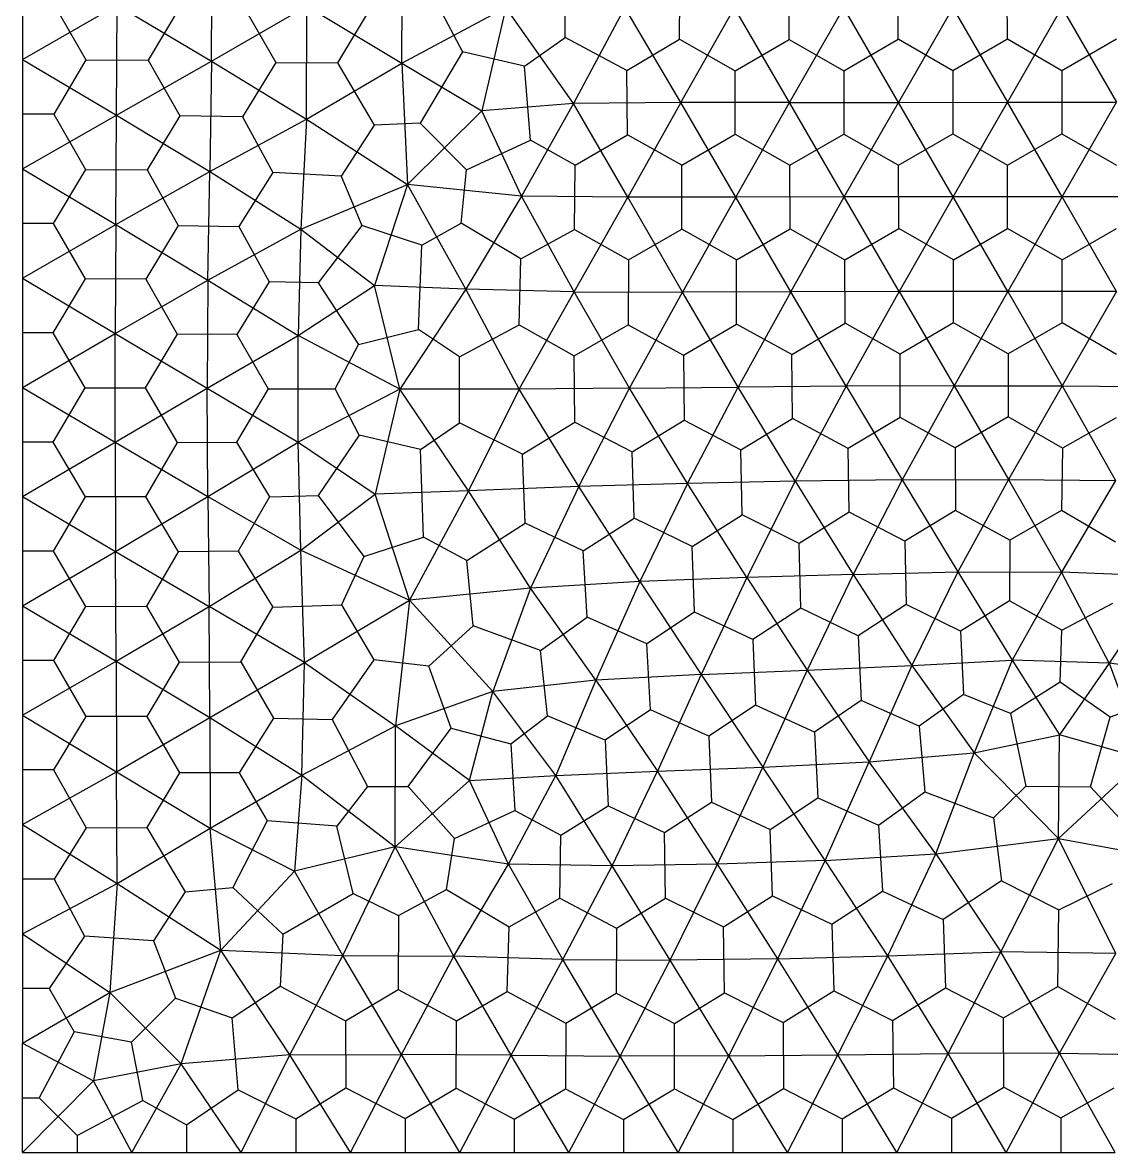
# Model space of a CAD drawing. Header units: metres. Extents: x 0 to 1, y 0 to 1.
# Drawn here: x 0 to 0.498, y 0 to 0.517 of the extents above; entities that cross this region are included whole.
import ezdxf

# ---------------------------------------------------------------- set-up
doc = ezdxf.new("R2010")
doc.units = ezdxf.units.M

msp = doc.modelspace()

# ---------------------------------------------------------------- linework, layer by layer
at = {"layer": 'boundary'}
for p, q in [((0, 0.55), (0, 0.5)), ((0, 0.5), (0, 0.45)), ((0, 0.45), (0, 0.4)), ((0, 0.4), (0, 0.35)), ((0, 0.35), (0, 0.3)), ((0, 0.3), (0, 0.25)), ((0, 0.25), (0, 0.2)), ((0, 0.2), (0, 0.15)), ((0, 0.15), (0, 0.1)), ((0, 0.1), (0, 0.05)), ((0, 0), (0, 0.05)), ((0, 0), (0.05, 0)), ((0.05, 0), (0.1, 0)), ((0.1, 0), (0.15, 0)), ((0.15, 0), (0.2, 0)), ((0.2, 0), (0.25, 0)), ((0.25, 0), (0.3, 0)), ((0.3, 0), (0.35, 0)), ((0.35, 0), (0.4, 0)), ((0.4, 0), (0.45, 0)), ((0.45, 0), (0.5, 0))]:
    msp.add_line(p, q, dxfattribs=at)
at = {"layer": 'delaunay'}
for p, q in [((0.08645, 0.499275), (0.086776, 0.550082)), ((0.173465, 0.498385), (0.173794, 0.549718)), ((0, 0.5), (0.043271, 0.524876)), ((0.043025, 0.474594), (0.043271, 0.524876)), ((0.043271, 0.524876), (0.08645, 0.499275)), ((0.08645, 0.499275), (0.13013, 0.524401)), ((0.12984, 0.472701), (0.13013, 0.524401)), ((0.13013, 0.524401), (0.173465, 0.498385)), ((0.173465, 0.498385), (0.221049, 0.52386)), ((0.221049, 0.52386), (0.210159, 0.476529)), ((0.252127, 0.479868), (0.221049, 0.52386)), ((0.275519, 0.52372), (0.252127, 0.479868)), ((0.301193, 0.480305), (0.275519, 0.52372)), ((0.301193, 0.480305), (0.325815, 0.52367)), ((0.350896, 0.480366), (0.325815, 0.52367)), ((0.350896, 0.480366), (0.375708, 0.523662)), ((0.400731, 0.480392), (0.375708, 0.523662)), ((0.425615, 0.523679), (0.400731, 0.480392)), ((0.425615, 0.523679), (0.450631, 0.480422)), ((0.475557, 0.523714), (0.450631, 0.480422)), ((0.475557, 0.523714), (0.500564, 0.480453)), ((0, 0.5), (0.043025, 0.474594)), ((0.043025, 0.474594), (0.08645, 0.499275)), ((0.08645, 0.499275), (0.085695, 0.44877)), ((0.08645, 0.499275), (0.12984, 0.472701)), ((0.12984, 0.472701), (0.173465, 0.498385)), ((0.173465, 0.498385), (0.1761, 0.442776)), ((0.173465, 0.498385), (0.210159, 0.476529)), ((0.1761, 0.442776), (0.210159, 0.476529)), ((0.252127, 0.479868), (0.210159, 0.476529)), ((0.228361, 0.437531), (0.210159, 0.476529)), ((0.252127, 0.479868), (0.228361, 0.437531)), ((0.301193, 0.480305), (0.252127, 0.479868)), ((0.276952, 0.437052), (0.252127, 0.479868)), ((0.301193, 0.480305), (0.276952, 0.437052)), ((0.350896, 0.480366), (0.301193, 0.480305)), ((0.326307, 0.437047), (0.301193, 0.480305)), ((0.326307, 0.437047), (0.350896, 0.480366)), ((0.350896, 0.480366), (0.400731, 0.480392)), ((0.375975, 0.437098), (0.350896, 0.480366)), ((0.375975, 0.437098), (0.400731, 0.480392)), ((0.400731, 0.480392), (0.450631, 0.480422)), ((0.425766, 0.437144), (0.400731, 0.480392)), ((0.425766, 0.437144), (0.450631, 0.480422)), ((0.450631, 0.480422), (0.500564, 0.480453)), ((0.475623, 0.437161), (0.450631, 0.480422)), ((0.475623, 0.437161), (0.500564, 0.480453)), ((0, 0.45), (0.043025, 0.474594)), ((0.042679, 0.42453), (0.043025, 0.474594)), ((0.043025, 0.474594), (0.085695, 0.44877)), ((0.085695, 0.44877), (0.12984, 0.472701)), ((0.12984, 0.472701), (0.127257, 0.422317)), ((0.12984, 0.472701), (0.1761, 0.442776)), ((0, 0.45), (0.042679, 0.42453)), ((0.042679, 0.42453), (0.085695, 0.44877)), ((0.084797, 0.398983), (0.085695, 0.44877)), ((0.085695, 0.44877), (0.127257, 0.422317)), ((0.127257, 0.422317), (0.1761, 0.442776)), ((0.1761, 0.442776), (0.160969, 0.396645)), ((0.202881, 0.394923), (0.1761, 0.442776)), ((0.228361, 0.437531), (0.1761, 0.442776)), ((0.228361, 0.437531), (0.202881, 0.394923)), ((0.276952, 0.437052), (0.228361, 0.437531)), ((0.252402, 0.393737), (0.228361, 0.437531)), ((0.252402, 0.393737), (0.276952, 0.437052)), ((0.326307, 0.437047), (0.276952, 0.437052)), ((0.30192, 0.393611), (0.276952, 0.437052)), ((0.326307, 0.437047), (0.30192, 0.393611)), ((0.375975, 0.437098), (0.326307, 0.437047)), ((0.351478, 0.393746), (0.326307, 0.437047)), ((0.351478, 0.393746), (0.375975, 0.437098)), ((0.425766, 0.437144), (0.375975, 0.437098)), ((0.401095, 0.393877), (0.375975, 0.437098)), ((0.425766, 0.437144), (0.401095, 0.393877)), ((0.475623, 0.437161), (0.425766, 0.437144)), ((0.450768, 0.393921), (0.425766, 0.437144)), ((0.475623, 0.437161), (0.450768, 0.393921)), ((0.525531, 0.437153), (0.475623, 0.437161)), ((0.500532, 0.393847), (0.475623, 0.437161)), ((0, 0.4), (0.042679, 0.42453)), ((0.042679, 0.42453), (0.042417, 0.374702)), ((0.042679, 0.42453), (0.084797, 0.398983)), ((0.084797, 0.398983), (0.127257, 0.422317)), ((0.127257, 0.422317), (0.126051, 0.373688)), ((0.127257, 0.422317), (0.160969, 0.396645)), ((0, 0.4), (0.042417, 0.374702)), ((0.042417, 0.374702), (0.084797, 0.398983)), ((0.084797, 0.398983), (0.084453, 0.349613)), ((0.084797, 0.398983), (0.126051, 0.373688)), ((0.126051, 0.373688), (0.160969, 0.396645)), ((0.172626, 0.349139), (0.160969, 0.396645)), ((0.202881, 0.394923), (0.160969, 0.396645)), ((0.202881, 0.394923), (0.172626, 0.349139)), ((0.252402, 0.393737), (0.202881, 0.394923)), ((0.227248, 0.349226), (0.202881, 0.394923)), ((0.227248, 0.349226), (0.252402, 0.393737)), ((0.277782, 0.349652), (0.252402, 0.393737)), ((0.252402, 0.393737), (0.30192, 0.393611)), ((0.277782, 0.349652), (0.30192, 0.393611)), ((0.351478, 0.393746), (0.30192, 0.393611)), ((0.327452, 0.350156), (0.30192, 0.393611)), ((0.351478, 0.393746), (0.327452, 0.350156)), ((0.401095, 0.393877), (0.351478, 0.393746)), ((0.376882, 0.350561), (0.351478, 0.393746)), ((0.401095, 0.393877), (0.376882, 0.350561)), ((0.450768, 0.393921), (0.401095, 0.393877)), ((0.401095, 0.393877), (0.426231, 0.350777)), ((0.450768, 0.393921), (0.426231, 0.350777)), ((0.450768, 0.393921), (0.475622, 0.350698)), ((0.500532, 0.393847), (0.450768, 0.393921)), ((0.500532, 0.393847), (0.475622, 0.350698)), ((0, 0.35), (0.042417, 0.374702)), ((0.042392, 0.324919), (0.042417, 0.374702)), ((0.042417, 0.374702), (0.084453, 0.349613)), ((0.084453, 0.349613), (0.126051, 0.373688)), ((0.172626, 0.349139), (0.126051, 0.373688)), ((0.126094, 0.324966), (0.126051, 0.373688)), ((0, 0.35), (0.042392, 0.324919)), ((0.042392, 0.324919), (0.084453, 0.349613)), ((0.084724, 0.300046), (0.084453, 0.349613)), ((0.084453, 0.349613), (0.126094, 0.324966)), ((0.172626, 0.349139), (0.126094, 0.324966)), ((0.172626, 0.349139), (0.161382, 0.301123)), ((0.227248, 0.349226), (0.172626, 0.349139)), ((0.204089, 0.302623), (0.172626, 0.349139)), ((0.227248, 0.349226), (0.204089, 0.302623)), ((0.277782, 0.349652), (0.227248, 0.349226)), ((0.254502, 0.304607), (0.227248, 0.349226)), ((0.254502, 0.304607), (0.277782, 0.349652)), ((0.277782, 0.349652), (0.327452, 0.350156)), ((0.304272, 0.306031), (0.277782, 0.349652)), ((0.304272, 0.306031), (0.327452, 0.350156)), ((0.376882, 0.350561), (0.327452, 0.350156)), ((0.353525, 0.30702), (0.327452, 0.350156)), ((0.376882, 0.350561), (0.353525, 0.30702)), ((0.426231, 0.350777), (0.376882, 0.350561)), ((0.376882, 0.350561), (0.402462, 0.307699)), ((0.426231, 0.350777), (0.402462, 0.307699)), ((0.426231, 0.350777), (0.451172, 0.307913)), ((0.426231, 0.350777), (0.475622, 0.350698)), ((0.475622, 0.350698), (0.451172, 0.307913)), ((0.475622, 0.350698), (0.525263, 0.350315)), ((0.475622, 0.350698), (0.500046, 0.30735)), ((0, 0.3), (0.042392, 0.324919)), ((0.042392, 0.324919), (0.084724, 0.300046)), ((0.042392, 0.324919), (0.042572, 0.274947)), ((0.084724, 0.300046), (0.126094, 0.324966)), ((0.127266, 0.275577), (0.126094, 0.324966)), ((0.126094, 0.324966), (0.161382, 0.301123)), ((0.304272, 0.306031), (0.254502, 0.304607)), ((0.304272, 0.306031), (0.282366, 0.26119)), ((0.353525, 0.30702), (0.304272, 0.306031)), ((0.331388, 0.263035), (0.304272, 0.306031)), ((0.353525, 0.30702), (0.331388, 0.263035)), ((0.402462, 0.307699), (0.353525, 0.30702)), ((0.353525, 0.30702), (0.380008, 0.264435)), ((0.402462, 0.307699), (0.380008, 0.264435)), ((0.402462, 0.307699), (0.451172, 0.307913)), ((0.402462, 0.307699), (0.427965, 0.265536)), ((0.451172, 0.307913), (0.427965, 0.265536)), ((0.451172, 0.307913), (0.500046, 0.30735)), ((0.451172, 0.307913), (0.475348, 0.265497)), ((0.500046, 0.30735), (0.475348, 0.265497)), ((0, 0.3), (0.042572, 0.274947)), ((0.042572, 0.274947), (0.084724, 0.300046)), ((0.084724, 0.300046), (0.085361, 0.249812)), ((0.084724, 0.300046), (0.127266, 0.275577)), ((0.127266, 0.275577), (0.161382, 0.301123)), ((0.204089, 0.302623), (0.161382, 0.301123)), ((0.177061, 0.252649), (0.161382, 0.301123)), ((0.204089, 0.302623), (0.177061, 0.252649)), ((0.254502, 0.304607), (0.204089, 0.302623)), ((0.232423, 0.258136), (0.204089, 0.302623)), ((0.254502, 0.304607), (0.232423, 0.258136)), ((0.282366, 0.26119), (0.254502, 0.304607)), ((0, 0.25), (0.042572, 0.274947)), ((0.042788, 0.224685), (0.042572, 0.274947)), ((0.042572, 0.274947), (0.085361, 0.249812)), ((0.085361, 0.249812), (0.127266, 0.275577)), ((0.128964, 0.224201), (0.127266, 0.275577)), ((0.127266, 0.275577), (0.177061, 0.252649)), ((0.380008, 0.264435), (0.331388, 0.263035)), ((0.380008, 0.264435), (0.358994, 0.220612)), ((0.380008, 0.264435), (0.427965, 0.265536)), ((0.380008, 0.264435), (0.406956, 0.222799)), ((0.427965, 0.265536), (0.406956, 0.222799)), ((0.427965, 0.265536), (0.475348, 0.265497)), ((0.427965, 0.265536), (0.452786, 0.225155)), ((0.475348, 0.265497), (0.452786, 0.225155)), ((0.497252, 0.223761), (0.475348, 0.265497)), ((0.523462, 0.263434), (0.475348, 0.265497)), ((0.282366, 0.26119), (0.232423, 0.258136)), ((0.282366, 0.26119), (0.262357, 0.216046)), ((0.331388, 0.263035), (0.282366, 0.26119)), ((0.282366, 0.26119), (0.310544, 0.218637)), ((0.331388, 0.263035), (0.310544, 0.218637)), ((0.331388, 0.263035), (0.358994, 0.220612)), ((0.523462, 0.263434), (0.497252, 0.223761)), ((0.232423, 0.258136), (0.177061, 0.252649)), ((0.232423, 0.258136), (0.215096, 0.210854)), ((0.262357, 0.216046), (0.232423, 0.258136)), ((0, 0.25), (0.042788, 0.224685)), ((0.042788, 0.224685), (0.085361, 0.249812)), ((0.085653, 0.199001), (0.085361, 0.249812)), ((0.128964, 0.224201), (0.085361, 0.249812)), ((0.128964, 0.224201), (0.177061, 0.252649)), ((0.177061, 0.252649), (0.170643, 0.195094)), ((0.215096, 0.210854), (0.177061, 0.252649)), ((0, 0.2), (0.042788, 0.224685)), ((0.042788, 0.224685), (0.042965, 0.174184)), ((0.042788, 0.224685), (0.085653, 0.199001)), ((0.085653, 0.199001), (0.128964, 0.224201)), ((0.127715, 0.17254), (0.128964, 0.224201)), ((0.128964, 0.224201), (0.170643, 0.195094)), ((0.358994, 0.220612), (0.406956, 0.222799)), ((0.406956, 0.222799), (0.387447, 0.178675)), ((0.406956, 0.222799), (0.452786, 0.225155)), ((0.406956, 0.222799), (0.435488, 0.182856)), ((0.452786, 0.225155), (0.435488, 0.182856)), ((0.497252, 0.223761), (0.452786, 0.225155)), ((0.452786, 0.225155), (0.474467, 0.190996)), ((0.497252, 0.223761), (0.474467, 0.190996)), ((0.544681, 0.217689), (0.497252, 0.223761)), ((0.497252, 0.223761), (0.513284, 0.180047)), ((0.310544, 0.218637), (0.262357, 0.216046)), ((0.310544, 0.218637), (0.290503, 0.174421)), ((0.310544, 0.218637), (0.358994, 0.220612)), ((0.310544, 0.218637), (0.338705, 0.176256)), ((0.358994, 0.220612), (0.338705, 0.176256)), ((0.358994, 0.220612), (0.387447, 0.178675)), ((0.262357, 0.216046), (0.215096, 0.210854)), ((0.262357, 0.216046), (0.244046, 0.172456)), ((0.262357, 0.216046), (0.290503, 0.174421)), ((0.215096, 0.210854), (0.170643, 0.195094)), ((0.204516, 0.170071), (0.215096, 0.210854)), ((0.244046, 0.172456), (0.215096, 0.210854)), ((0, 0.2), (0.042965, 0.174184)), ((0.042965, 0.174184), (0.085653, 0.199001)), ((0.085653, 0.199001), (0.085846, 0.148334)), ((0.085653, 0.199001), (0.127715, 0.17254)), ((0.127715, 0.17254), (0.170643, 0.195094)), ((0.170531, 0.139739), (0.170643, 0.195094)), ((0.204516, 0.170071), (0.170643, 0.195094)), ((0.435488, 0.182856), (0.474467, 0.190996)), ((0.473976, 0.143682), (0.474467, 0.190996)), ((0.513284, 0.180047), (0.474467, 0.190996)), ((0.387447, 0.178675), (0.435488, 0.182856)), ((0.417909, 0.136604), (0.435488, 0.182856)), ((0.473976, 0.143682), (0.435488, 0.182856)), ((0.290503, 0.174421), (0.338705, 0.176256)), ((0.318032, 0.131914), (0.338705, 0.176256)), ((0.338705, 0.176256), (0.387447, 0.178675)), ((0.367254, 0.133544), (0.338705, 0.176256)), ((0.367254, 0.133544), (0.387447, 0.178675)), ((0.417909, 0.136604), (0.387447, 0.178675)), ((0.473976, 0.143682), (0.513284, 0.180047)), ((0, 0.15), (0.042965, 0.174184)), ((0.042965, 0.174184), (0.085846, 0.148334)), ((0.04328, 0.123029), (0.042965, 0.174184)), ((0.085846, 0.148334), (0.127715, 0.17254)), ((0.127715, 0.17254), (0.124343, 0.128636)), ((0.127715, 0.17254), (0.170531, 0.139739)), ((0.204516, 0.170071), (0.244046, 0.172456)), ((0.222272, 0.131902), (0.244046, 0.172456)), ((0.244046, 0.172456), (0.290503, 0.174421)), ((0.269749, 0.131118), (0.244046, 0.172456)), ((0.269749, 0.131118), (0.290503, 0.174421)), ((0.318032, 0.131914), (0.290503, 0.174421)), ((0.170531, 0.139739), (0.204516, 0.170071)), ((0.222272, 0.131902), (0.204516, 0.170071)), ((0, 0.15), (0.04328, 0.123029)), ((0.04328, 0.123029), (0.085846, 0.148334)), ((0.090737, 0.092584), (0.085846, 0.148334)), ((0.085846, 0.148334), (0.124343, 0.128636)), ((0.170531, 0.139739), (0.124343, 0.128636)), ((0.146497, 0.090007), (0.170531, 0.139739)), ((0.197318, 0.089818), (0.170531, 0.139739)), ((0.222272, 0.131902), (0.170531, 0.139739)), ((0.417909, 0.136604), (0.473976, 0.143682)), ((0.447639, 0.091814), (0.473976, 0.143682)), ((0.500179, 0.090936), (0.473976, 0.143682)), ((0.473976, 0.143682), (0.52922, 0.13338)), ((0.367254, 0.133544), (0.417909, 0.136604)), ((0.395863, 0.089922), (0.417909, 0.136604)), ((0.417909, 0.136604), (0.447639, 0.091814)), ((0.197318, 0.089818), (0.222272, 0.131902)), ((0.247185, 0.088179), (0.222272, 0.131902)), ((0.269749, 0.131118), (0.222272, 0.131902)), ((0.247185, 0.088179), (0.269749, 0.131118)), ((0.318032, 0.131914), (0.269749, 0.131118)), ((0.296265, 0.087938), (0.269749, 0.131118)), ((0.296265, 0.087938), (0.318032, 0.131914)), ((0.367254, 0.133544), (0.318032, 0.131914)), ((0.345653, 0.088573), (0.318032, 0.131914)), ((0.345653, 0.088573), (0.367254, 0.133544)), ((0.395863, 0.089922), (0.367254, 0.133544)), ((0.090737, 0.092584), (0.124343, 0.128636)), ((0.146497, 0.090007), (0.124343, 0.128636)), ((0, 0.1), (0.04328, 0.123029)), ((0.04328, 0.123029), (0.039887, 0.073122)), ((0.04328, 0.123029), (0.090737, 0.092584)), ((0, 0.1), (0.039887, 0.073122)), ((0.039887, 0.073122), (0.090737, 0.092584)), ((0.072597, 0.04049), (0.090737, 0.092584)), ((0.122243, 0.044622), (0.090737, 0.092584)), ((0.090737, 0.092584), (0.146497, 0.090007)), ((0.122243, 0.044622), (0.146497, 0.090007)), ((0.173333, 0.044789), (0.146497, 0.090007)), ((0.146497, 0.090007), (0.197318, 0.089818)), ((0.173333, 0.044789), (0.197318, 0.089818)), ((0.223603, 0.044448), (0.197318, 0.089818)), ((0.247185, 0.088179), (0.197318, 0.089818)), ((0.223603, 0.044448), (0.247185, 0.088179)), ((0.273423, 0.044078), (0.247185, 0.088179)), ((0.247185, 0.088179), (0.296265, 0.087938)), ((0.273423, 0.044078), (0.296265, 0.087938)), ((0.345653, 0.088573), (0.296265, 0.087938)), ((0.323121, 0.044138), (0.296265, 0.087938)), ((0.323121, 0.044138), (0.345653, 0.088573)), ((0.345653, 0.088573), (0.395863, 0.089922)), ((0.373064, 0.044565), (0.345653, 0.088573)), ((0.373064, 0.044565), (0.395863, 0.089922)), ((0.395863, 0.089922), (0.447639, 0.091814)), ((0.423515, 0.045191), (0.395863, 0.089922)), ((0.423515, 0.045191), (0.447639, 0.091814)), ((0.474402, 0.045332), (0.447639, 0.091814)), ((0.500179, 0.090936), (0.447639, 0.091814)), ((0.474402, 0.045332), (0.500179, 0.090936)), ((0, 0.05), (0.039887, 0.073122)), ((0.039887, 0.073122), (0.032513, 0.032713)), ((0.039887, 0.073122), (0.072597, 0.04049)), ((0, 0.05), (0.032513, 0.032713)), ((0.122243, 0.044622), (0.072597, 0.04049)), ((0.1, 0), (0.122243, 0.044622)), ((0.122243, 0.044622), (0.173333, 0.044789)), ((0.15, 0), (0.122243, 0.044622)), ((0.15, 0), (0.173333, 0.044789)), ((0.2, 0), (0.173333, 0.044789)), ((0.223603, 0.044448), (0.173333, 0.044789)), ((0.2, 0), (0.223603, 0.044448)), ((0.25, 0), (0.223603, 0.044448)), ((0.223603, 0.044448), (0.273423, 0.044078)), ((0.25, 0), (0.273423, 0.044078)), ((0.323121, 0.044138), (0.273423, 0.044078)), ((0.3, 0), (0.273423, 0.044078)), ((0.3, 0), (0.323121, 0.044138)), ((0.323121, 0.044138), (0.373064, 0.044565)), ((0.35, 0), (0.323121, 0.044138)), ((0.35, 0), (0.373064, 0.044565)), ((0.373064, 0.044565), (0.423515, 0.045191)), ((0.4, 0), (0.373064, 0.044565)), ((0.4, 0), (0.423515, 0.045191)), ((0.474402, 0.045332), (0.423515, 0.045191)), ((0.45, 0), (0.423515, 0.045191)), ((0.45, 0), (0.474402, 0.045332)), ((0.5, 0), (0.474402, 0.045332)), ((0.474402, 0.045332), (0.52505, 0.044483)), ((0.072597, 0.04049), (0.032513, 0.032713)), ((0.05, 0), (0.072597, 0.04049)), ((0.1, 0), (0.072597, 0.04049)), ((0, 0), (0.032513, 0.032713)), ((0.05, 0), (0.032513, 0.032713))]:
    msp.add_line(p, q, dxfattribs=at)
at = {"layer": 'voronoi'}
for p, q in [((0.300653, 0.509284), (0.300681, 0.538022)), ((0.350759, 0.509202), (0.350764, 0.538097)), ((0.400667, 0.509225), (0.400656, 0.538107)), ((0.450596, 0.509263), (0.450576, 0.538128)), ((0.248249, 0.510102), (0.248319, 0.537302)), ((0.014413, 0.525), (0.028898, 0.499805)), ((0.072387, 0.52477), (0.057502, 0.499665)), ((0.100957, 0.524587), (0.115888, 0.49863)), ((0.159452, 0.524142), (0.14404, 0.498472)), ((0.190392, 0.523944), (0.201352, 0.503474)), ((0.22965, 0.496963), (0.248249, 0.510102)), ((0.276527, 0.495017), (0.248249, 0.510102)), ((0.276527, 0.495017), (0.300653, 0.509284)), ((0.300653, 0.509284), (0.326026, 0.494877)), ((0.326026, 0.494877), (0.350759, 0.509202)), ((0.350759, 0.509202), (0.375806, 0.494848)), ((0.375806, 0.494848), (0.400667, 0.509225)), ((0.425672, 0.49485), (0.400667, 0.509225)), ((0.450596, 0.509263), (0.425672, 0.49485)), ((0.475588, 0.494874), (0.450596, 0.509263)), ((0.500546, 0.509301), (0.475588, 0.494874)), ((0.201352, 0.503474), (0.181962, 0.470921)), ((0.22965, 0.496963), (0.201352, 0.503474)), ((0.028898, 0.499805), (0.014251, 0.475)), ((0.028898, 0.499805), (0.057502, 0.499665)), ((0.057502, 0.499665), (0.071956, 0.474234)), ((0.115888, 0.49863), (0.100683, 0.473804)), ((0.115888, 0.49863), (0.14404, 0.498472)), ((0.14404, 0.498472), (0.16085, 0.46992)), ((0.232341, 0.463136), (0.22965, 0.496963)), ((0.276789, 0.465562), (0.276527, 0.495017)), ((0.326062, 0.465824), (0.326026, 0.494877)), ((0.375806, 0.494848), (0.375821, 0.465911)), ((0.425672, 0.49485), (0.425689, 0.46597)), ((0.475588, 0.494874), (0.475606, 0.466001)), ((0.014251, 0.475), (0, 0.475)), ((0.014251, 0.475), (0.028736, 0.449659)), ((0.071956, 0.474234), (0.056966, 0.449464)), ((0.100683, 0.473804), (0.071956, 0.474234)), ((0.100683, 0.473804), (0.114548, 0.448227)), ((0.181962, 0.470921), (0.16085, 0.46992)), ((0.181962, 0.470921), (0.203171, 0.449521)), ((0.16085, 0.46992), (0.145781, 0.446625)), ((0.252798, 0.451652), (0.276789, 0.465562)), ((0.301631, 0.45164), (0.276789, 0.465562)), ((0.301631, 0.45164), (0.326062, 0.465824)), ((0.326062, 0.465824), (0.351126, 0.451597)), ((0.351126, 0.451597), (0.375821, 0.465911)), ((0.375821, 0.465911), (0.400857, 0.451595)), ((0.400857, 0.451595), (0.425689, 0.46597)), ((0.425689, 0.46597), (0.450689, 0.451606)), ((0.450689, 0.451606), (0.475606, 0.466001)), ((0.475606, 0.466001), (0.500579, 0.451614)), ((0.203171, 0.449521), (0.232341, 0.463136)), ((0.252798, 0.451652), (0.232341, 0.463136)), ((0.252509, 0.422291), (0.252798, 0.451652)), ((0.301628, 0.422339), (0.301631, 0.45164)), ((0.351156, 0.422525), (0.351126, 0.451597)), ((0.400884, 0.422665), (0.400857, 0.451595)), ((0.4507, 0.422724), (0.450689, 0.451606)), ((0.028736, 0.449659), (0.01402, 0.425)), ((0.028736, 0.449659), (0.056966, 0.449464)), ((0.056966, 0.449464), (0.071243, 0.424129)), ((0.114548, 0.448227), (0.098893, 0.42363)), ((0.145781, 0.446625), (0.114548, 0.448227)), ((0.145781, 0.446625), (0.155227, 0.424075)), ((0.200723, 0.425136), (0.203171, 0.449521)), ((0.01402, 0.425), (0, 0.425)), ((0.01402, 0.425), (0.028567, 0.399689)), ((0.071243, 0.424129), (0.05633, 0.399543)), ((0.071243, 0.424129), (0.098893, 0.42363)), ((0.155227, 0.424075), (0.135211, 0.39779)), ((0.182717, 0.415058), (0.155227, 0.424075)), ((0.182717, 0.415058), (0.200723, 0.425136)), ((0.227989, 0.408831), (0.200723, 0.425136)), ((0.098893, 0.42363), (0.112788, 0.398346)), ((0.227989, 0.408831), (0.252509, 0.422291)), ((0.252509, 0.422291), (0.277198, 0.408298)), ((0.277198, 0.408298), (0.301628, 0.422339)), ((0.326659, 0.408285), (0.301628, 0.422339)), ((0.326659, 0.408285), (0.351156, 0.422525)), ((0.351156, 0.422525), (0.376248, 0.408346)), ((0.376248, 0.408346), (0.400884, 0.422665)), ((0.425919, 0.408389), (0.400884, 0.422665)), ((0.425919, 0.408389), (0.4507, 0.422724)), ((0.475672, 0.40837), (0.4507, 0.422724)), ((0.475672, 0.40837), (0.500575, 0.422691)), ((0.181129, 0.376409), (0.182717, 0.415058)), ((0.227264, 0.37858), (0.227989, 0.408831)), ((0.376325, 0.379298), (0.376248, 0.408346)), ((0.425944, 0.379489), (0.425919, 0.408389)), ((0.475629, 0.379459), (0.475672, 0.40837)), ((0.277198, 0.408298), (0.277123, 0.37862)), ((0.326738, 0.378965), (0.326659, 0.408285)), ((0.028567, 0.399689), (0.013842, 0.375)), ((0.05633, 0.399543), (0.028567, 0.399689)), ((0.05633, 0.399543), (0.070739, 0.374395)), ((0.112788, 0.398346), (0.097986, 0.374205)), ((0.135211, 0.39779), (0.112788, 0.398346)), ((0.135211, 0.39779), (0.153694, 0.369677)), ((0.199914, 0.363996), (0.227264, 0.37858)), ((0.227264, 0.37858), (0.252389, 0.364381)), ((0.252389, 0.364381), (0.277123, 0.37862)), ((0.277123, 0.37862), (0.302467, 0.364704)), ((0.302467, 0.364704), (0.326738, 0.378965)), ((0.352047, 0.365016), (0.326738, 0.378965)), ((0.352047, 0.365016), (0.376325, 0.379298)), ((0.401493, 0.36523), (0.376325, 0.379298)), ((0.425944, 0.379489), (0.401493, 0.36523)), ((0.450949, 0.365268), (0.425944, 0.379489)), ((0.475629, 0.379459), (0.450949, 0.365268)), ((0.500555, 0.365069), (0.475629, 0.379459)), ((0.013842, 0.375), (0, 0.375)), ((0.013842, 0.375), (0.028507, 0.349818)), ((0.070739, 0.374395), (0.056062, 0.349803)), ((0.097986, 0.374205), (0.070739, 0.374395)), ((0.097986, 0.374205), (0.112391, 0.349315)), ((0.153694, 0.369677), (0.181129, 0.376409)), ((0.199914, 0.363996), (0.181129, 0.376409)), ((0.142976, 0.349341), (0.153694, 0.369677)), ((0.199962, 0.33373), (0.199914, 0.363996)), ((0.252644, 0.334105), (0.252389, 0.364381)), ((0.302467, 0.364704), (0.302769, 0.334972)), ((0.352287, 0.335719), (0.352047, 0.365016)), ((0.401619, 0.33626), (0.401493, 0.36523)), ((0.450949, 0.365268), (0.450903, 0.336445)), ((0.028507, 0.349818), (0.013824, 0.325)), ((0.028507, 0.349818), (0.056062, 0.349803)), ((0.056062, 0.349803), (0.070768, 0.324754)), ((0.112391, 0.349315), (0.097941, 0.324903)), ((0.112391, 0.349315), (0.142976, 0.349341)), ((0.153967, 0.328184), (0.142976, 0.349341)), ((0.401619, 0.33626), (0.37779, 0.322039)), ((0.426753, 0.322392), (0.401619, 0.33626)), ((0.450903, 0.336445), (0.426753, 0.322392)), ((0.475777, 0.322231), (0.450903, 0.336445)), ((0.500331, 0.336066), (0.475777, 0.322231)), ((0.182042, 0.32161), (0.199962, 0.33373)), ((0.228672, 0.319462), (0.199962, 0.33373)), ((0.228672, 0.319462), (0.252644, 0.334105)), ((0.252644, 0.334105), (0.278952, 0.320509)), ((0.278952, 0.320509), (0.302769, 0.334972)), ((0.302769, 0.334972), (0.3286, 0.321402)), ((0.3286, 0.321402), (0.352287, 0.335719)), ((0.37779, 0.322039), (0.352287, 0.335719)), ((0.153967, 0.328184), (0.135245, 0.300475)), ((0.182042, 0.32161), (0.153967, 0.328184)), ((0.013824, 0.325), (0, 0.325)), ((0.013824, 0.325), (0.028589, 0.299883)), ((0.070768, 0.324754), (0.056213, 0.299983)), ((0.070768, 0.324754), (0.097941, 0.324903)), ((0.097941, 0.324903), (0.112974, 0.299946)), ((0.183451, 0.281488), (0.182042, 0.32161)), ((0.279819, 0.290206), (0.278952, 0.320509)), ((0.329196, 0.291702), (0.3286, 0.321402)), ((0.378195, 0.292835), (0.37779, 0.322039)), ((0.426753, 0.322392), (0.426879, 0.293674)), ((0.475777, 0.322231), (0.475448, 0.293652)), ((0.229918, 0.287807), (0.228672, 0.319462)), ((0.028589, 0.299883), (0.013946, 0.275)), ((0.056213, 0.299983), (0.028589, 0.299883)), ((0.056213, 0.299983), (0.071236, 0.274754)), ((0.112974, 0.299946), (0.098685, 0.275102)), ((0.112974, 0.299946), (0.135245, 0.300475)), ((0.135245, 0.300475), (0.156089, 0.272638)), ((0.256444, 0.275204), (0.279819, 0.290206)), ((0.306307, 0.277266), (0.279819, 0.290206)), ((0.306307, 0.277266), (0.329196, 0.291702)), ((0.35527, 0.278578), (0.329196, 0.291702)), ((0.378195, 0.292835), (0.35527, 0.278578)), ((0.40365, 0.279624), (0.378195, 0.292835)), ((0.426879, 0.293674), (0.40365, 0.279624)), ((0.451668, 0.280098), (0.426879, 0.293674)), ((0.475448, 0.293652), (0.451668, 0.280098)), ((0.500034, 0.279143), (0.475448, 0.293652)), ((0.203215, 0.2708), (0.229918, 0.287807)), ((0.256444, 0.275204), (0.229918, 0.287807)), ((0.156089, 0.272638), (0.183451, 0.281488)), ((0.203215, 0.2708), (0.183451, 0.281488)), ((0.40365, 0.279624), (0.404316, 0.250629)), ((0.451668, 0.280098), (0.451645, 0.252273)), ((0.013946, 0.275), (0, 0.275)), ((0.013946, 0.275), (0.028738, 0.249756)), ((0.071236, 0.274754), (0.056622, 0.249876)), ((0.098685, 0.275102), (0.071236, 0.274754)), ((0.098685, 0.275102), (0.114465, 0.249438)), ((0.2583, 0.24485), (0.256444, 0.275204)), ((0.307439, 0.247187), (0.306307, 0.277266)), ((0.356124, 0.248938), (0.35527, 0.278578)), ((0.156089, 0.272638), (0.145884, 0.250476)), ((0.206174, 0.240939), (0.203215, 0.2708)), ((0.028738, 0.249756), (0.014092, 0.225)), ((0.028738, 0.249756), (0.056622, 0.249876)), ((0.056622, 0.249876), (0.071701, 0.224327)), ((0.09981, 0.224489), (0.114465, 0.249438)), ((0.114465, 0.249438), (0.145884, 0.250476)), ((0.145884, 0.250476), (0.160757, 0.225331)), ((0.356124, 0.248938), (0.334157, 0.234643)), ((0.382306, 0.236384), (0.356124, 0.248938)), ((0.404316, 0.250629), (0.382306, 0.236384)), ((0.429128, 0.238432), (0.404316, 0.250629)), ((0.451645, 0.252273), (0.429128, 0.238432)), ((0.475473, 0.238947), (0.451645, 0.252273)), ((0.475473, 0.238947), (0.498837, 0.251208)), ((0.236945, 0.229663), (0.2583, 0.24485)), ((0.285623, 0.232741), (0.2583, 0.24485)), ((0.307439, 0.247187), (0.285623, 0.232741)), ((0.334157, 0.234643), (0.307439, 0.247187)), ((0.185939, 0.222524), (0.206174, 0.240939)), ((0.236945, 0.229663), (0.206174, 0.240939)), ((0.429128, 0.238432), (0.430613, 0.209536)), ((0.474726, 0.21512), (0.475473, 0.238947)), ((0.287246, 0.202547), (0.285623, 0.232741)), ((0.334157, 0.234643), (0.335382, 0.204594)), ((0.382306, 0.236384), (0.383658, 0.206725)), ((0.240238, 0.199697), (0.236945, 0.229663)), ((0.014092, 0.225), (0, 0.225)), ((0.014092, 0.225), (0.028869, 0.199386)), ((0.071701, 0.224327), (0.056815, 0.199483)), ((0.071701, 0.224327), (0.09981, 0.224489)), ((0.09981, 0.224489), (0.114816, 0.198697)), ((0.160757, 0.225331), (0.141703, 0.198047)), ((0.185939, 0.222524), (0.160757, 0.225331)), ((0.196039, 0.194034), (0.185939, 0.222524)), ((0.474726, 0.21512), (0.45209, 0.200753)), ((0.497715, 0.199134), (0.474726, 0.21512)), ((0.430613, 0.209536), (0.41023, 0.194976)), ((0.45209, 0.200753), (0.430613, 0.209536)), ((0.519212, 0.207018), (0.497715, 0.199134)), ((0.287246, 0.202547), (0.266633, 0.188609)), ((0.31403, 0.190407), (0.287246, 0.202547)), ((0.335382, 0.204594), (0.31403, 0.190407)), ((0.362342, 0.192262), (0.335382, 0.204594)), ((0.383658, 0.206725), (0.362342, 0.192262)), ((0.41023, 0.194976), (0.383658, 0.206725)), ((0.028869, 0.199386), (0.014217, 0.175)), ((0.056815, 0.199483), (0.028869, 0.199386)), ((0.056815, 0.199483), (0.071854, 0.173615)), ((0.114816, 0.198697), (0.099102, 0.173718)), ((0.114816, 0.198697), (0.141703, 0.198047)), ((0.141703, 0.198047), (0.157782, 0.167443)), ((0.223335, 0.186953), (0.240238, 0.199697)), ((0.266633, 0.188609), (0.240238, 0.199697)), ((0.45209, 0.200753), (0.459034, 0.167496)), ((0.488704, 0.167189), (0.497715, 0.199134)), ((0.176368, 0.167405), (0.196039, 0.194034)), ((0.196039, 0.194034), (0.223335, 0.186953)), ((0.362342, 0.192262), (0.363836, 0.162156)), ((0.41023, 0.194976), (0.41284, 0.164997)), ((0.223335, 0.186953), (0.225174, 0.156467)), ((0.266633, 0.188609), (0.267901, 0.158628)), ((0.31403, 0.190407), (0.315179, 0.160234)), ((0.014217, 0.175), (0, 0.175)), ((0.014217, 0.175), (0.029122, 0.148521)), ((0.071854, 0.173615), (0.056829, 0.148691)), ((0.099102, 0.173718), (0.071854, 0.173615)), ((0.099102, 0.173718), (0.111845, 0.151678)), ((0.157782, 0.167443), (0.143823, 0.149222)), ((0.157782, 0.167443), (0.176368, 0.167405)), ((0.176368, 0.167405), (0.197584, 0.143632)), ((0.444315, 0.153035), (0.459034, 0.167496)), ((0.459034, 0.167496), (0.488704, 0.167189)), ((0.488704, 0.167189), (0.503883, 0.150783)), ((0.293647, 0.146289), (0.315179, 0.160234)), ((0.315179, 0.160234), (0.342149, 0.147661)), ((0.342149, 0.147661), (0.363836, 0.162156)), ((0.363836, 0.162156), (0.391699, 0.14969)), ((0.391699, 0.14969), (0.41284, 0.164997)), ((0.41284, 0.164997), (0.444315, 0.153035)), ((0.197584, 0.143632), (0.225174, 0.156467)), ((0.225174, 0.156467), (0.246236, 0.145158)), ((0.246236, 0.145158), (0.267901, 0.158628)), ((0.267901, 0.158628), (0.293647, 0.146289)), ((0.111845, 0.151678), (0.096227, 0.121155)), ((0.143823, 0.149222), (0.111845, 0.151678)), ((0.444315, 0.153035), (0.447945, 0.124279)), ((0.029122, 0.148521), (0.014464, 0.125)), ((0.029122, 0.148521), (0.056829, 0.148691)), ((0.056829, 0.148691), (0.07434, 0.119235)), ((0.151234, 0.118391), (0.143823, 0.149222)), ((0.245759, 0.116326), (0.246236, 0.145158)), ((0.294141, 0.116364), (0.293647, 0.146289)), ((0.343149, 0.117449), (0.342149, 0.147661)), ((0.391699, 0.14969), (0.393518, 0.119576)), ((0.194036, 0.120204), (0.197584, 0.143632)), ((0.014464, 0.125), (0, 0.125)), ((0.014464, 0.125), (0.028311, 0.098978)), ((0.447945, 0.124279), (0.421179, 0.106513)), ((0.447945, 0.124279), (0.474236, 0.11093)), ((0.07434, 0.119235), (0.059964, 0.096826)), ((0.07434, 0.119235), (0.096227, 0.121155)), ((0.096227, 0.121155), (0.119015, 0.099913)), ((0.171976, 0.108367), (0.194036, 0.120204)), ((0.194036, 0.120204), (0.222718, 0.103197)), ((0.370351, 0.104383), (0.393518, 0.119576)), ((0.393518, 0.119576), (0.421179, 0.106513)), ((0.474236, 0.11093), (0.498719, 0.123092)), ((0.119015, 0.099913), (0.151234, 0.118391)), ((0.151234, 0.118391), (0.171976, 0.108367)), ((0.222718, 0.103197), (0.245759, 0.116326)), ((0.245759, 0.116326), (0.271796, 0.102644)), ((0.271796, 0.102644), (0.294141, 0.116364)), ((0.294141, 0.116364), (0.320766, 0.103185)), ((0.320766, 0.103185), (0.343149, 0.117449)), ((0.343149, 0.117449), (0.370351, 0.104383)), ((0.47365, 0.075844), (0.474236, 0.11093)), ((0.171976, 0.108367), (0.17185, 0.074481)), ((0.370351, 0.104383), (0.371169, 0.073926)), ((0.421179, 0.106513), (0.422318, 0.075363)), ((0.028311, 0.098978), (0.012153, 0.075)), ((0.059964, 0.096826), (0.028311, 0.098978)), ((0.119015, 0.099913), (0.117915, 0.076108)), ((0.221748, 0.073672), (0.222718, 0.103197)), ((0.271796, 0.102644), (0.27165, 0.072879)), ((0.321154, 0.073065), (0.320766, 0.103185)), ((0.059964, 0.096826), (0.070002, 0.070599)), ((0.012153, 0.075), (0, 0.075)), ((0.012153, 0.075), (0.023624, 0.055212)), ((0.095834, 0.061603), (0.117915, 0.076108)), ((0.117915, 0.076108), (0.147737, 0.060171)), ((0.147737, 0.060171), (0.17185, 0.074481)), ((0.17185, 0.074481), (0.198575, 0.060247)), ((0.198575, 0.060247), (0.221748, 0.073672)), ((0.221748, 0.073672), (0.248624, 0.059179)), ((0.248624, 0.059179), (0.27165, 0.072879)), ((0.27165, 0.072879), (0.298254, 0.059024)), ((0.298254, 0.059024), (0.321154, 0.073065)), ((0.321154, 0.073065), (0.347963, 0.059471)), ((0.347963, 0.059471), (0.371169, 0.073926)), ((0.371169, 0.073926), (0.398097, 0.06039)), ((0.398097, 0.06039), (0.422318, 0.075363)), ((0.422318, 0.075363), (0.448913, 0.061602)), ((0.448913, 0.061602), (0.47365, 0.075844)), ((0.47365, 0.075844), (0.499995, 0.060953)), ((0.070002, 0.070599), (0.049874, 0.050422)), ((0.070002, 0.070599), (0.095834, 0.061603)), ((0.098585, 0.02856), (0.095834, 0.061603)), ((0.147737, 0.060171), (0.147838, 0.029599)), ((0.198365, 0.029359), (0.198575, 0.060247)), ((0.248624, 0.059179), (0.248401, 0.029112)), ((0.29829, 0.02902), (0.298254, 0.059024)), ((0.347963, 0.059471), (0.348222, 0.029171)), ((0.398097, 0.06039), (0.39848, 0.029504)), ((0.449002, 0.029771), (0.448913, 0.061602)), ((0.023624, 0.055212), (0.00756, 0.025)), ((0.049874, 0.050422), (0.023624, 0.055212)), ((0.055052, 0.023731), (0.049874, 0.050422)), ((0.075, 0.012598), (0.098585, 0.02856)), ((0.098585, 0.02856), (0.125, 0.015393)), ((0.125, 0.015393), (0.147838, 0.029599)), ((0.147838, 0.029599), (0.175, 0.015449)), ((0.175, 0.015449), (0.198365, 0.029359)), ((0.198365, 0.029359), (0.225, 0.015215)), ((0.225, 0.015215), (0.248401, 0.029112)), ((0.248401, 0.029112), (0.275, 0.014978)), ((0.275, 0.014978), (0.29829, 0.02902)), ((0.29829, 0.02902), (0.325, 0.015029)), ((0.325, 0.015029), (0.348222, 0.029171)), ((0.348222, 0.029171), (0.375, 0.015312)), ((0.375, 0.015312), (0.39848, 0.029504)), ((0.39848, 0.029504), (0.425, 0.015705)), ((0.425, 0.015705), (0.449002, 0.029771)), ((0.449002, 0.029771), (0.475, 0.015776)), ((0.475, 0.015776), (0.49947, 0.029594)), ((0, 0.025), (0.00756, 0.025)), ((0.00756, 0.025), (0.025, 0.007667)), ((0.025, 0.007667), (0.055052, 0.023731)), ((0.055052, 0.023731), (0.075, 0.012598)), ((0.425, 0.015705), (0.425, 0)), ((0.475, 0.015776), (0.475, 0)), ((0.075, 0.012598), (0.075, 0)), ((0.125, 0.015393), (0.125, 0)), ((0.175, 0.015449), (0.175, 0)), ((0.225, 0.015215), (0.225, 0)), ((0.275, 0.014978), (0.275, 0)), ((0.325, 0.015029), (0.325, 0)), ((0.375, 0.015312), (0.375, 0)), ((0.025, 0.007667), (0.025, 0))]:
    msp.add_line(p, q, dxfattribs=at)

doc.saveas('drawing.dxf')
